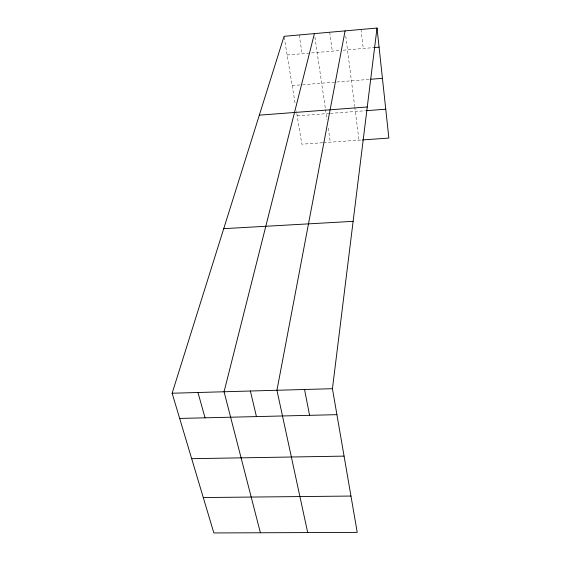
<?xml version="1.0" encoding="UTF-8"?>
<svg xmlns="http://www.w3.org/2000/svg" width="561" height="561" viewBox="0 0 561 561"><rect width="100%" height="100%" fill="white"/><g stroke="black" fill="none" stroke-linecap="round" stroke-linejoin="round"><path stroke-width="0.42" stroke-dasharray="2.81 2.1" d="M287.134 55.013L339.889 50.504M343.269 50.209L374.075 47.573M292.176 85.567L301.692 84.802M302.554 84.739L369.482 79.36M297.176 115.861L329.545 113.434M330.401 113.371L365.456 110.741M322.736 142.718L301.853 144.184L296.355 110.861M323.578 142.655L361.473 139.998M284.189 37.159L295.254 104.199M299.188 34.964L302.113 53.737M314.903 37.04L325.38 108.659M325.499 109.5L326.979 119.612M328.22 128.069L330.282 142.185M329.7 32.25L332.287 51.149M345.737 36.058L354.699 106.436M354.804 107.277L358.991 140.173M361.011 29.474L363.24 48.505"/><path stroke-width="0.84" d="M332.435 388.696L377.02 28.05L284.048 36.311L172.136 393.233L213.853 532.95L357.238 532.389L332.435 388.696L172.136 393.233M345.078 30.89L276.938 390.267L307.694 532.585M314.405 33.611L224.063 391.76L260.395 532.768M374.075 47.573L379.075 47.145M370.344 79.29L382.434 78.323M259.329 115.152L367.259 106.983M366.298 110.678L385.758 109.213M362.301 139.941L388.864 138.076L377.02 28.05M223.741 228.657L353.121 221.343M179.66 418.429L336.916 414.67M191.68 458.681L344.068 456.121M203.278 497.544L350.969 496.057M197.984 392.497L205.024 417.819M250.374 391.017L256.44 416.592M304.553 389.481L309.574 415.322"/></g></svg>
